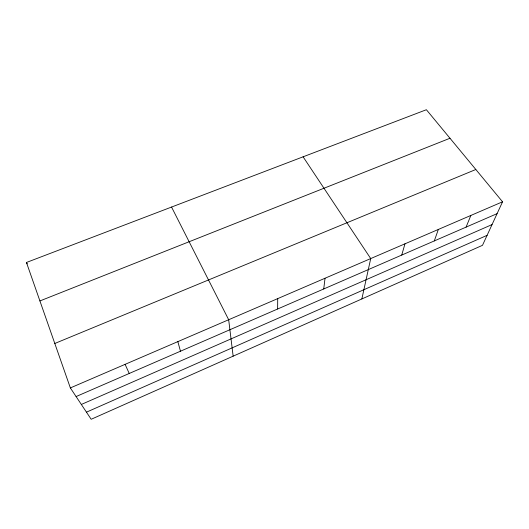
<?xml version="1.0" encoding="UTF-8"?>
<svg xmlns="http://www.w3.org/2000/svg" width="529" height="529" viewBox="0 0 529 529"><rect width="100%" height="100%" fill="white"/><g stroke="black" fill="none" stroke-linecap="round" stroke-linejoin="round"><path stroke-width="0.79" d="M277.632 308.996L277.705 298.627M323.735 288.966L325.024 278.247M361.862 298.938L370.717 258.569L303.097 156.809M401.729 255.077L404.969 243.816M434.316 240.92L438.336 229.447M466.089 227.12L470.85 215.448M502.55 201.794L482.494 245.317L91.173 419.279L70.357 387.922L26.45 262.477L426.387 109.721L502.55 201.794L70.357 387.922M86.452 412.17L487.09 235.332M81.334 404.46L492.049 224.58M76.09 396.558L497.088 213.65M54.804 343.48L475.836 169.498M39.913 300.941L449.987 138.254M26.45 262.477L27.237 263.845M171.548 207.057L228.68 319.741L233.144 356.162M125.108 364.342L129.228 373.467M177.85 341.628L180.468 351.21"/></g></svg>
